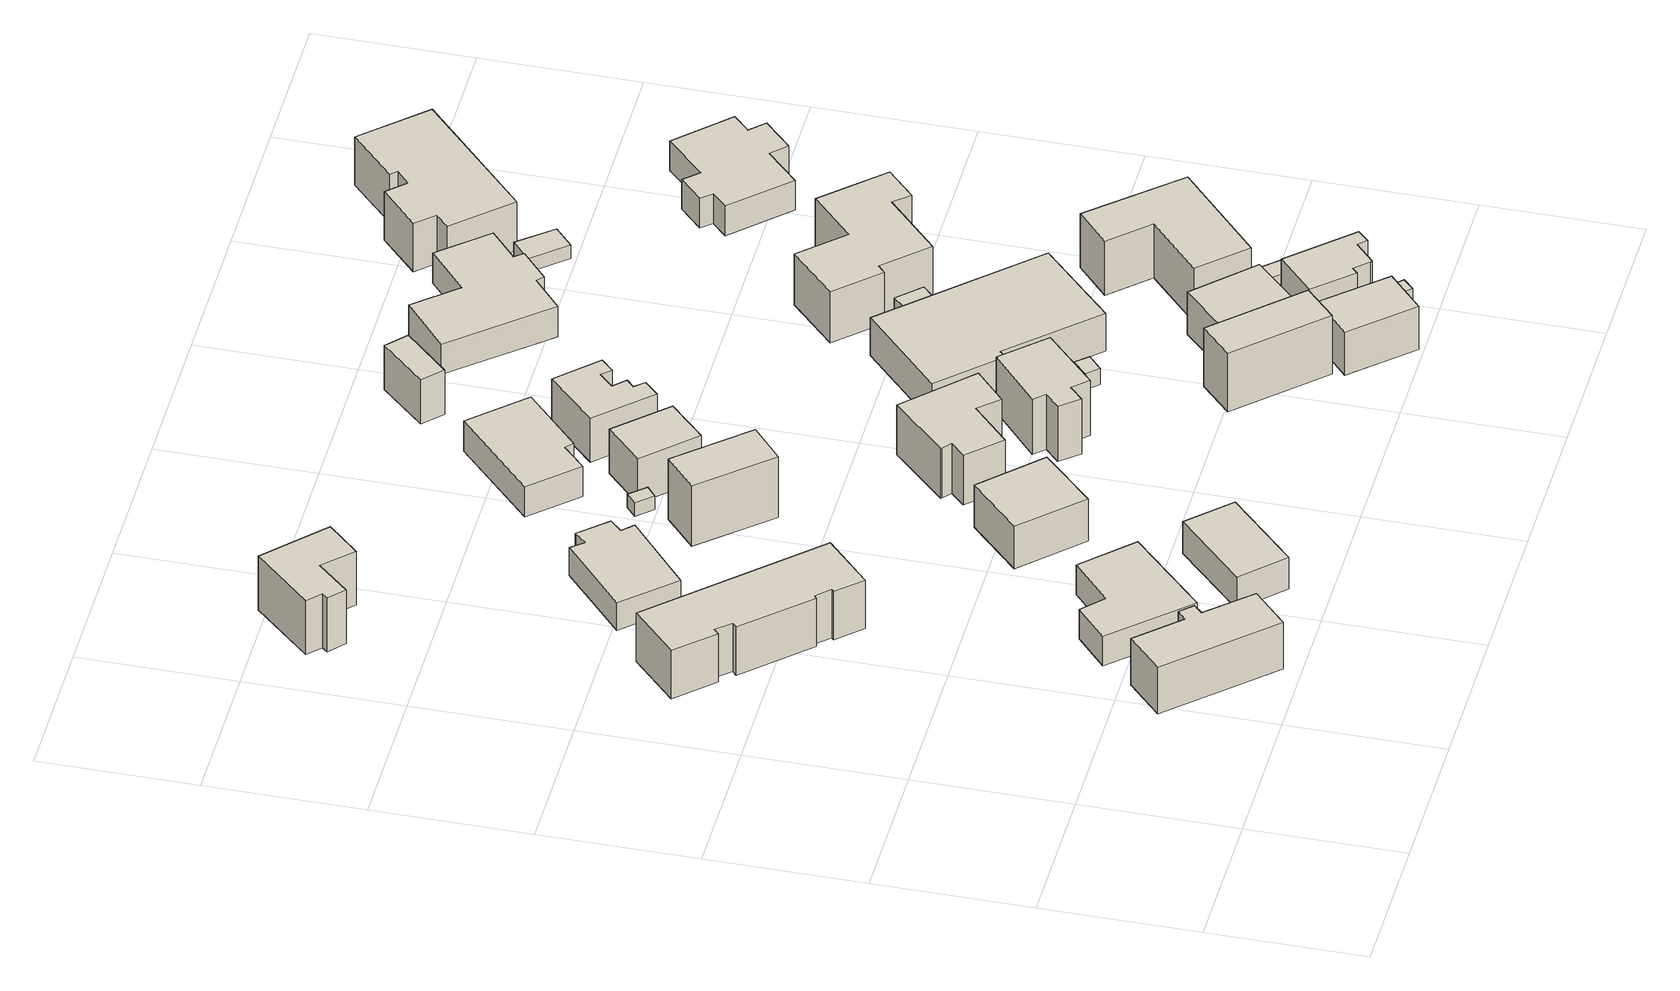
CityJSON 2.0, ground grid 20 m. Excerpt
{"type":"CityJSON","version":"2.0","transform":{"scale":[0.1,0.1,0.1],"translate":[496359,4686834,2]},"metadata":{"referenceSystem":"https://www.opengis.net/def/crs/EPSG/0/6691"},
"CityObjects":{
"building1":{"type":"Building","attributes":{"usage":"412","yearOfConstruction":1932,"measuredHeight":7.5,"storeysAboveGround":1,"storeysBelowGround":9999,"BuildingDetailAttribute.siteArea":-9999,"BuildingDetailAttribute.totalFloorArea":137,"BuildingDetailAttribute.buildingFootprintArea":137,"BuildingDetailAttribute.buildingRoofEdgeArea":153.1,"BuildingDetailAttribute.buildingStructureOrgType":"1","BuildingDetailAttribute.fireproofStructureType":"1003","BuildingDetailAttribute.urbanPlanType":"21","BuildingDetailAttribute.areaClassificationType":"22","BuildingDetailAttribute.districtsAndZonesType":"5","BuildingDetailAttribute.landUseType":"261","BuildingDetailAttribute.buildingCoverageRate":-9999,"BuildingDetailAttribute.floorAreaRate":-9999,"BuildingDetailAttribute.specifiedBuildingCoverageRate":60,"BuildingDetailAttribute.specifiedFloorAreaRate":200,"BuildingDetailAttribute.surveyYear":2018,"TsunamiRiskAttribute.description":"1","TsunamiRiskAttribute.rank":"2","TsunamiRiskAttribute.depth":2.58,"BuildingIDAttribute.prefecture":"01","BuildingIDAttribute.city":"01205"},"geometry":[{"type":"Solid","lod":"1","boundaries":[[[[0,1,2,3,4,5,6,7]],[[6,8,9,7]],[[5,10,8,6]],[[4,11,10,5]],[[3,12,11,4]],[[2,13,12,3]],[[1,14,13,2]],[[0,15,14,1]],[[7,9,15,0]],[[8,10,11,12,13,14,15,9]]]]}]},
"building2":{"type":"Building","attributes":{"usage":"412","yearOfConstruction":2014,"measuredHeight":7.7,"storeysAboveGround":2,"storeysBelowGround":9999,"BuildingDetailAttribute.siteArea":685,"BuildingDetailAttribute.totalFloorArea":432,"BuildingDetailAttribute.buildingFootprintArea":223,"BuildingDetailAttribute.buildingRoofEdgeArea":222.6,"BuildingDetailAttribute.buildingStructureOrgType":"1","BuildingDetailAttribute.fireproofStructureType":"1003","BuildingDetailAttribute.urbanPlanType":"21","BuildingDetailAttribute.areaClassificationType":"22","BuildingDetailAttribute.districtsAndZonesType":"5","BuildingDetailAttribute.landUseType":"261","BuildingDetailAttribute.buildingCoverageRate":33,"BuildingDetailAttribute.floorAreaRate":63,"BuildingDetailAttribute.specifiedBuildingCoverageRate":60,"BuildingDetailAttribute.specifiedFloorAreaRate":200,"BuildingDetailAttribute.surveyYear":2018,"TsunamiRiskAttribute.description":"1","TsunamiRiskAttribute.rank":"2","TsunamiRiskAttribute.depth":2.89,"BuildingIDAttribute.prefecture":"01","BuildingIDAttribute.city":"01205"},"geometry":[{"type":"Solid","lod":"1","boundaries":[[[[16,17,18,19,20,21,22,23,24,25,26,27]],[[26,28,29,27]],[[25,30,28,26]],[[24,31,30,25]],[[23,32,31,24]],[[22,33,32,23]],[[21,34,33,22]],[[20,35,34,21]],[[19,36,35,20]],[[18,37,36,19]],[[17,38,37,18]],[[16,39,38,17]],[[27,29,39,16]],[[28,30,31,32,33,34,35,36,37,38,39,29]]]]}]},
"building3":{"type":"Building","attributes":{"usage":"411","yearOfConstruction":1982,"measuredHeight":5.9,"storeysAboveGround":1,"storeysBelowGround":9999,"BuildingDetailAttribute.siteArea":-9999,"BuildingDetailAttribute.totalFloorArea":82,"BuildingDetailAttribute.buildingFootprintArea":82,"BuildingDetailAttribute.buildingRoofEdgeArea":137.3,"BuildingDetailAttribute.buildingStructureOrgType":"1","BuildingDetailAttribute.fireproofStructureType":"1003","BuildingDetailAttribute.urbanPlanType":"21","BuildingDetailAttribute.areaClassificationType":"22","BuildingDetailAttribute.districtsAndZonesType":"5","BuildingDetailAttribute.landUseType":"261","BuildingDetailAttribute.buildingCoverageRate":-9999,"BuildingDetailAttribute.floorAreaRate":-9999,"BuildingDetailAttribute.specifiedBuildingCoverageRate":60,"BuildingDetailAttribute.specifiedFloorAreaRate":200,"BuildingDetailAttribute.surveyYear":2018,"TsunamiRiskAttribute.description":"1","TsunamiRiskAttribute.rank":"2","TsunamiRiskAttribute.depth":2.38,"BuildingIDAttribute.prefecture":"01","BuildingIDAttribute.city":"01205"},"geometry":[{"type":"Solid","lod":"1","boundaries":[[[[40,41,42,43,44,45]],[[44,46,47,45]],[[43,48,46,44]],[[42,49,48,43]],[[41,50,49,42]],[[40,51,50,41]],[[45,47,51,40]],[[46,48,49,50,51,47]]]]}]},
"building4":{"type":"Building","attributes":{"usage":"412","yearOfConstruction":1980,"measuredHeight":8.7,"storeysAboveGround":2,"storeysBelowGround":9999,"BuildingDetailAttribute.siteArea":-9999,"BuildingDetailAttribute.totalFloorArea":219,"BuildingDetailAttribute.buildingFootprintArea":109,"BuildingDetailAttribute.buildingRoofEdgeArea":85.8,"BuildingDetailAttribute.buildingStructureOrgType":"3","BuildingDetailAttribute.fireproofStructureType":"1001","BuildingDetailAttribute.urbanPlanType":"21","BuildingDetailAttribute.areaClassificationType":"22","BuildingDetailAttribute.districtsAndZonesType":"5","BuildingDetailAttribute.landUseType":"261","BuildingDetailAttribute.buildingCoverageRate":-9999,"BuildingDetailAttribute.floorAreaRate":-9999,"BuildingDetailAttribute.specifiedBuildingCoverageRate":60,"BuildingDetailAttribute.specifiedFloorAreaRate":200,"BuildingDetailAttribute.surveyYear":2018,"BuildingIDAttribute.prefecture":"01","BuildingIDAttribute.city":"01205","RealEstateIDAttribute.realEstateIDOfBuilding":"4302001166433-0000","RealEstateIDAttribute.numberOfRealEstateIDOfLand":1,"RealEstateIDAttribute.realEstateIDOfLand":"4302001165387-0000","RealEstateIDAttribute.matchingScore":91},"geometry":[{"type":"Solid","lod":"1","boundaries":[[[[52,53,54,55,56,57,58,59]],[[58,60,61,59]],[[57,62,60,58]],[[56,63,62,57]],[[55,64,63,56]],[[54,65,64,55]],[[53,66,65,54]],[[52,67,66,53]],[[59,61,67,52]],[[60,62,63,64,65,66,67,61]]]]}]},
"building5":{"type":"Building","attributes":{"usage":"411","yearOfConstruction":1982,"measuredHeight":5.5,"storeysAboveGround":1,"storeysBelowGround":9999,"BuildingDetailAttribute.siteArea":474,"BuildingDetailAttribute.totalFloorArea":82,"BuildingDetailAttribute.buildingFootprintArea":82,"BuildingDetailAttribute.buildingRoofEdgeArea":86.4,"BuildingDetailAttribute.buildingStructureOrgType":"1","BuildingDetailAttribute.fireproofStructureType":"1003","BuildingDetailAttribute.urbanPlanType":"21","BuildingDetailAttribute.areaClassificationType":"22","BuildingDetailAttribute.districtsAndZonesType":"5","BuildingDetailAttribute.landUseType":"261","BuildingDetailAttribute.buildingCoverageRate":17,"BuildingDetailAttribute.floorAreaRate":17,"BuildingDetailAttribute.specifiedBuildingCoverageRate":60,"BuildingDetailAttribute.specifiedFloorAreaRate":200,"BuildingDetailAttribute.surveyYear":2018,"TsunamiRiskAttribute.description":"1","TsunamiRiskAttribute.rank":"2","TsunamiRiskAttribute.depth":2.39,"BuildingIDAttribute.prefecture":"01","BuildingIDAttribute.city":"01205","RealEstateIDAttribute.realEstateIDOfBuilding":"4302000074115-0000","RealEstateIDAttribute.numberOfRealEstateIDOfLand":1,"RealEstateIDAttribute.realEstateIDOfLand":"4302000085548-0000","RealEstateIDAttribute.matchingScore":92},"geometry":[{"type":"Solid","lod":"1","boundaries":[[[[68,69,70,71]],[[70,72,73,71]],[[69,74,72,70]],[[68,75,74,69]],[[71,73,75,68]],[[72,74,75,73]]]]}]},
"building6":{"type":"Building","attributes":{"usage":"461","yearOfConstruction":"0001","measuredHeight":5.6,"storeysAboveGround":9999,"storeysBelowGround":9999,"BuildingDetailAttribute.siteArea":-9999,"BuildingDetailAttribute.totalFloorArea":-9999,"BuildingDetailAttribute.buildingFootprintArea":-9999,"BuildingDetailAttribute.buildingRoofEdgeArea":-9999,"BuildingDetailAttribute.buildingStructureOrgType":"9","BuildingDetailAttribute.fireproofStructureType":"1011","BuildingDetailAttribute.urbanPlanType":"21","BuildingDetailAttribute.areaClassificationType":"22","BuildingDetailAttribute.districtsAndZonesType":"99","BuildingDetailAttribute.landUseType":"231","BuildingDetailAttribute.buildingCoverageRate":-9999,"BuildingDetailAttribute.floorAreaRate":-9999,"BuildingDetailAttribute.specifiedBuildingCoverageRate":-9999,"BuildingDetailAttribute.specifiedFloorAreaRate":-9999,"BuildingDetailAttribute.surveyYear":2018,"TsunamiRiskAttribute.description":"1","TsunamiRiskAttribute.rank":"3","TsunamiRiskAttribute.depth":3.03,"BuildingIDAttribute.prefecture":"01","BuildingIDAttribute.city":"01205","RealEstateIDAttribute.realEstateIDOfBuilding":"4302000074088-0000","RealEstateIDAttribute.numberOfRealEstateIDOfLand":1,"RealEstateIDAttribute.realEstateIDOfLand":"4302000085523-0000","RealEstateIDAttribute.matchingScore":95},"geometry":[{"type":"Solid","lod":"1","boundaries":[[[[76,77,78,79,80,81,82,83]],[[82,84,85,83]],[[81,86,84,82]],[[80,87,86,81]],[[79,88,87,80]],[[78,89,88,79]],[[77,90,89,78]],[[76,91,90,77]],[[83,85,91,76]],[[84,86,87,88,89,90,91,85]]]]}]},
"building7":{"type":"Building","attributes":{"usage":"411","yearOfConstruction":1961,"measuredHeight":7.3,"storeysAboveGround":2,"storeysBelowGround":9999,"BuildingDetailAttribute.siteArea":140,"BuildingDetailAttribute.totalFloorArea":112,"BuildingDetailAttribute.buildingFootprintArea":72,"BuildingDetailAttribute.buildingRoofEdgeArea":90.9,"BuildingDetailAttribute.buildingStructureOrgType":"1","BuildingDetailAttribute.fireproofStructureType":"1003","BuildingDetailAttribute.urbanPlanType":"21","BuildingDetailAttribute.areaClassificationType":"22","BuildingDetailAttribute.districtsAndZonesType":"5","BuildingDetailAttribute.landUseType":"261","BuildingDetailAttribute.buildingCoverageRate":51,"BuildingDetailAttribute.floorAreaRate":80,"BuildingDetailAttribute.specifiedBuildingCoverageRate":60,"BuildingDetailAttribute.specifiedFloorAreaRate":200,"BuildingDetailAttribute.surveyYear":2018,"TsunamiRiskAttribute.description":"1","TsunamiRiskAttribute.rank":"2","TsunamiRiskAttribute.depth":2.98,"BuildingIDAttribute.prefecture":"01","BuildingIDAttribute.city":"01205","RealEstateIDAttribute.realEstateIDOfBuilding":"4302000074055-0000","RealEstateIDAttribute.numberOfRealEstateIDOfLand":1,"RealEstateIDAttribute.realEstateIDOfLand":"4302000085546-0000","RealEstateIDAttribute.matchingScore":95},"geometry":[{"type":"Solid","lod":"1","boundaries":[[[[92,93,94,95]],[[94,96,97,95]],[[93,98,96,94]],[[92,99,98,93]],[[95,97,99,92]],[[96,98,99,97]]]]}]},
"building8":{"type":"Building","attributes":{"usage":"411","yearOfConstruction":1986,"measuredHeight":9.7,"storeysAboveGround":3,"storeysBelowGround":9999,"BuildingDetailAttribute.siteArea":266,"BuildingDetailAttribute.totalFloorArea":180,"BuildingDetailAttribute.buildingFootprintArea":61,"BuildingDetailAttribute.buildingRoofEdgeArea":66.6,"BuildingDetailAttribute.buildingStructureOrgType":"1","BuildingDetailAttribute.fireproofStructureType":"1003","BuildingDetailAttribute.urbanPlanType":"21","BuildingDetailAttribute.areaClassificationType":"22","BuildingDetailAttribute.districtsAndZonesType":"5","BuildingDetailAttribute.landUseType":"261","BuildingDetailAttribute.buildingCoverageRate":23,"BuildingDetailAttribute.floorAreaRate":68,"BuildingDetailAttribute.specifiedBuildingCoverageRate":60,"BuildingDetailAttribute.specifiedFloorAreaRate":200,"BuildingDetailAttribute.surveyYear":2018,"TsunamiRiskAttribute.description":"1","TsunamiRiskAttribute.rank":"3","TsunamiRiskAttribute.depth":3.23,"BuildingIDAttribute.prefecture":"01","BuildingIDAttribute.city":"01205","RealEstateIDAttribute.realEstateIDOfBuilding":"4302000074057-0000","RealEstateIDAttribute.numberOfRealEstateIDOfLand":102,"RealEstateIDAttribute.realEstateIDOfLand":"4302000085498-0000","RealEstateIDAttribute.matchingScore":98},"geometry":[{"type":"Solid","lod":"1","boundaries":[[[[100,101,102,103]],[[102,104,105,103]],[[101,106,104,102]],[[100,107,106,101]],[[103,105,107,100]],[[104,106,107,105]]]]}]},
"building9":{"type":"Building","attributes":{"usage":"461","yearOfConstruction":"0001","measuredHeight":-9999,"storeysAboveGround":9999,"storeysBelowGround":9999,"BuildingDetailAttribute.siteArea":-9999,"BuildingDetailAttribute.totalFloorArea":-9999,"BuildingDetailAttribute.buildingFootprintArea":-9999,"BuildingDetailAttribute.buildingRoofEdgeArea":-9999,"BuildingDetailAttribute.buildingStructureOrgType":"9","BuildingDetailAttribute.fireproofStructureType":"1011","BuildingDetailAttribute.urbanPlanType":"21","BuildingDetailAttribute.areaClassificationType":"22","BuildingDetailAttribute.districtsAndZonesType":"99","BuildingDetailAttribute.landUseType":"231","BuildingDetailAttribute.buildingCoverageRate":-9999,"BuildingDetailAttribute.floorAreaRate":-9999,"BuildingDetailAttribute.specifiedBuildingCoverageRate":-9999,"BuildingDetailAttribute.specifiedFloorAreaRate":-9999,"BuildingDetailAttribute.surveyYear":2018,"TsunamiRiskAttribute.description":"1","TsunamiRiskAttribute.rank":"3","TsunamiRiskAttribute.depth":3.15,"BuildingIDAttribute.prefecture":"01","BuildingIDAttribute.city":"01205"},"geometry":[{"type":"Solid","lod":"1","boundaries":[[[[108,109,110,111]],[[110,112,113,111]],[[109,114,112,110]],[[108,115,114,109]],[[111,113,115,108]],[[112,114,115,113]]]]}]},
"building10":{"type":"Building","attributes":{"usage":"411","yearOfConstruction":2008,"measuredHeight":7,"storeysAboveGround":2,"storeysBelowGround":9999,"BuildingDetailAttribute.siteArea":232,"BuildingDetailAttribute.totalFloorArea":108,"BuildingDetailAttribute.buildingFootprintArea":61,"BuildingDetailAttribute.buildingRoofEdgeArea":55.4,"BuildingDetailAttribute.buildingStructureOrgType":"1","BuildingDetailAttribute.fireproofStructureType":"1003","BuildingDetailAttribute.urbanPlanType":"21","BuildingDetailAttribute.areaClassificationType":"22","BuildingDetailAttribute.districtsAndZonesType":"5","BuildingDetailAttribute.landUseType":"261","BuildingDetailAttribute.buildingCoverageRate":26,"BuildingDetailAttribute.floorAreaRate":47,"BuildingDetailAttribute.specifiedBuildingCoverageRate":60,"BuildingDetailAttribute.specifiedFloorAreaRate":200,"BuildingDetailAttribute.surveyYear":2018,"TsunamiRiskAttribute.description":"1","TsunamiRiskAttribute.rank":"3","TsunamiRiskAttribute.depth":3.12,"BuildingIDAttribute.prefecture":"01","BuildingIDAttribute.city":"01205"},"geometry":[{"type":"Solid","lod":"1","boundaries":[[[[116,117,118,119]],[[118,120,121,119]],[[117,122,120,118]],[[116,123,122,117]],[[119,121,123,116]],[[120,122,123,121]]]]}]},
"building11":{"type":"Building","attributes":{"usage":"413","yearOfConstruction":1966,"measuredHeight":8.5,"storeysAboveGround":2,"storeysBelowGround":9999,"BuildingDetailAttribute.siteArea":196,"BuildingDetailAttribute.totalFloorArea":162,"BuildingDetailAttribute.buildingFootprintArea":82,"BuildingDetailAttribute.buildingRoofEdgeArea":106.3,"BuildingDetailAttribute.buildingStructureOrgType":"1","BuildingDetailAttribute.fireproofStructureType":"1003","BuildingDetailAttribute.urbanPlanType":"21","BuildingDetailAttribute.areaClassificationType":"22","BuildingDetailAttribute.districtsAndZonesType":"5","BuildingDetailAttribute.landUseType":"261","BuildingDetailAttribute.buildingCoverageRate":42,"BuildingDetailAttribute.floorAreaRate":83,"BuildingDetailAttribute.specifiedBuildingCoverageRate":60,"BuildingDetailAttribute.specifiedFloorAreaRate":200,"BuildingDetailAttribute.surveyYear":2018,"TsunamiRiskAttribute.description":"1","TsunamiRiskAttribute.rank":"3","TsunamiRiskAttribute.depth":3.21,"BuildingIDAttribute.prefecture":"01","BuildingIDAttribute.city":"01205","RealEstateIDAttribute.realEstateIDOfBuilding":"4302000085527-000B","RealEstateIDAttribute.numberOfBuildingUnitOwnership":1,"RealEstateIDAttribute.realEstateIDOfBuildingUnitOwnership":"4302000074093-0000","RealEstateIDAttribute.numberOfRealEstateIDOfLand":1,"RealEstateIDAttribute.realEstateIDOfLand":"4302000085527-0000","RealEstateIDAttribute.matchingScore":88},"geometry":[{"type":"Solid","lod":"1","boundaries":[[[[124,125,126,127,128,129,130,131,132,133]],[[132,134,135,133]],[[131,136,134,132]],[[130,137,136,131]],[[129,138,137,130]],[[128,139,138,129]],[[127,140,139,128]],[[126,141,140,127]],[[125,142,141,126]],[[124,143,142,125]],[[133,135,143,124]],[[134,136,137,138,139,140,141,142,143,135]]]]}]},
"building12":{"type":"Building","attributes":{"usage":"411","yearOfConstruction":2003,"measuredHeight":5.9,"storeysAboveGround":1,"storeysBelowGround":9999,"BuildingDetailAttribute.siteArea":306,"BuildingDetailAttribute.totalFloorArea":85,"BuildingDetailAttribute.buildingFootprintArea":92,"BuildingDetailAttribute.buildingRoofEdgeArea":123.9,"BuildingDetailAttribute.buildingStructureOrgType":"1","BuildingDetailAttribute.fireproofStructureType":"1003","BuildingDetailAttribute.urbanPlanType":"21","BuildingDetailAttribute.areaClassificationType":"22","BuildingDetailAttribute.districtsAndZonesType":"5","BuildingDetailAttribute.landUseType":"261","BuildingDetailAttribute.buildingCoverageRate":30,"BuildingDetailAttribute.floorAreaRate":28,"BuildingDetailAttribute.specifiedBuildingCoverageRate":60,"BuildingDetailAttribute.specifiedFloorAreaRate":200,"BuildingDetailAttribute.surveyYear":2018,"TsunamiRiskAttribute.description":"1","TsunamiRiskAttribute.rank":"2","TsunamiRiskAttribute.depth":2.96,"BuildingIDAttribute.prefecture":"01","BuildingIDAttribute.city":"01205","RealEstateIDAttribute.realEstateIDOfBuilding":"4302001156199-0000","RealEstateIDAttribute.numberOfRealEstateIDOfLand":2,"RealEstateIDAttribute.realEstateIDOfLand":"4302000085552-0000","RealEstateIDAttribute.matchingScore":93},"geometry":[{"type":"Solid","lod":"1","boundaries":[[[[144,145,146,147,148,149]],[[148,150,151,149]],[[147,152,150,148]],[[146,153,152,147]],[[145,154,153,146]],[[144,155,154,145]],[[149,151,155,144]],[[150,152,153,154,155,151]]]]}]},
"building13":{"type":"Building","attributes":{"usage":"411","yearOfConstruction":1991,"measuredHeight":11,"storeysAboveGround":2,"storeysBelowGround":9999,"BuildingDetailAttribute.siteArea":200,"BuildingDetailAttribute.totalFloorArea":149,"BuildingDetailAttribute.buildingFootprintArea":92,"BuildingDetailAttribute.buildingRoofEdgeArea":76.8,"BuildingDetailAttribute.buildingStructureOrgType":"1","BuildingDetailAttribute.fireproofStructureType":"1003","BuildingDetailAttribute.urbanPlanType":"21","BuildingDetailAttribute.areaClassificationType":"22","BuildingDetailAttribute.districtsAndZonesType":"5","BuildingDetailAttribute.landUseType":"261","BuildingDetailAttribute.buildingCoverageRate":46,"BuildingDetailAttribute.floorAreaRate":75,"BuildingDetailAttribute.specifiedBuildingCoverageRate":60,"BuildingDetailAttribute.specifiedFloorAreaRate":200,"BuildingDetailAttribute.surveyYear":2018,"TsunamiRiskAttribute.description":"1","TsunamiRiskAttribute.rank":"3","TsunamiRiskAttribute.depth":3.06,"BuildingIDAttribute.prefecture":"01","BuildingIDAttribute.city":"01205"},"geometry":[{"type":"Solid","lod":"1","boundaries":[[[[156,157,158,159,160,161,162,163]],[[162,164,165,163]],[[161,166,164,162]],[[160,167,166,161]],[[159,168,167,160]],[[158,169,168,159]],[[157,170,169,158]],[[156,171,170,157]],[[163,165,171,156]],[[164,166,167,168,169,170,171,165]]]]}]},
"building14":{"type":"Building","attributes":{"usage":"411","yearOfConstruction":2009,"measuredHeight":10,"storeysAboveGround":2,"storeysBelowGround":9999,"BuildingDetailAttribute.siteArea":232,"BuildingDetailAttribute.totalFloorArea":119,"BuildingDetailAttribute.buildingFootprintArea":72,"BuildingDetailAttribute.buildingRoofEdgeArea":68.7,"BuildingDetailAttribute.buildingStructureOrgType":"1","BuildingDetailAttribute.fireproofStructureType":"1003","BuildingDetailAttribute.urbanPlanType":"21","BuildingDetailAttribute.areaClassificationType":"22","BuildingDetailAttribute.districtsAndZonesType":"5","BuildingDetailAttribute.landUseType":"261","BuildingDetailAttribute.buildingCoverageRate":31,"BuildingDetailAttribute.floorAreaRate":51,"BuildingDetailAttribute.specifiedBuildingCoverageRate":60,"BuildingDetailAttribute.specifiedFloorAreaRate":200,"BuildingDetailAttribute.surveyYear":2018,"TsunamiRiskAttribute.description":"1","TsunamiRiskAttribute.rank":"3","TsunamiRiskAttribute.depth":3.18,"BuildingIDAttribute.prefecture":"01","BuildingIDAttribute.city":"01205"},"geometry":[{"type":"Solid","lod":"1","boundaries":[[[[172,173,174,175,176,177,178,179,180,181]],[[180,182,183,181]],[[179,184,182,180]],[[178,185,184,179]],[[177,186,185,178]],[[176,187,186,177]],[[175,188,187,176]],[[174,189,188,175]],[[173,190,189,174]],[[172,191,190,173]],[[181,183,191,172]],[[182,184,185,186,187,188,189,190,191,183]]]]}]},
"building15":{"type":"Building","attributes":{"usage":"411","yearOfConstruction":1972,"measuredHeight":9.9,"storeysAboveGround":1,"storeysBelowGround":9999,"BuildingDetailAttribute.siteArea":132,"BuildingDetailAttribute.totalFloorArea":60,"BuildingDetailAttribute.buildingFootprintArea":60,"BuildingDetailAttribute.buildingRoofEdgeArea":77.3,"BuildingDetailAttribute.buildingStructureOrgType":"2","BuildingDetailAttribute.fireproofStructureType":"1002","BuildingDetailAttribute.urbanPlanType":"21","BuildingDetailAttribute.areaClassificationType":"22","BuildingDetailAttribute.districtsAndZonesType":"5","BuildingDetailAttribute.landUseType":"261","BuildingDetailAttribute.buildingCoverageRate":45,"BuildingDetailAttribute.floorAreaRate":45,"BuildingDetailAttribute.specifiedBuildingCoverageRate":60,"BuildingDetailAttribute.specifiedFloorAreaRate":200,"BuildingDetailAttribute.surveyYear":2018,"TsunamiRiskAttribute.description":"1","TsunamiRiskAttribute.rank":"2","TsunamiRiskAttribute.depth":2.44,"BuildingIDAttribute.prefecture":"01","BuildingIDAttribute.city":"01205","RealEstateIDAttribute.realEstateIDOfBuilding":"4302001107538-0000","RealEstateIDAttribute.numberOfRealEstateIDOfLand":1,"RealEstateIDAttribute.realEstateIDOfLand":"4302000085621-0000","RealEstateIDAttribute.matchingScore":94},"geometry":[{"type":"Solid","lod":"1","boundaries":[[[[192,193,194,195]],[[194,196,197,195]],[[193,198,196,194]],[[192,199,198,193]],[[195,197,199,192]],[[196,198,199,197]]]]}]},
"building16":{"type":"Building","attributes":{"usage":"461","yearOfConstruction":"0001","measuredHeight":2.9,"storeysAboveGround":9999,"storeysBelowGround":9999,"BuildingDetailAttribute.siteArea":-9999,"BuildingDetailAttribute.totalFloorArea":-9999,"BuildingDetailAttribute.buildingFootprintArea":-9999,"BuildingDetailAttribute.buildingRoofEdgeArea":-9999,"BuildingDetailAttribute.buildingStructureOrgType":"9","BuildingDetailAttribute.fireproofStructureType":"1011","BuildingDetailAttribute.urbanPlanType":"21","BuildingDetailAttribute.areaClassificationType":"22","BuildingDetailAttribute.districtsAndZonesType":"99","BuildingDetailAttribute.landUseType":"231","BuildingDetailAttribute.buildingCoverageRate":-9999,"BuildingDetailAttribute.floorAreaRate":-9999,"BuildingDetailAttribute.specifiedBuildingCoverageRate":-9999,"BuildingDetailAttribute.specifiedFloorAreaRate":-9999,"BuildingDetailAttribute.surveyYear":2018,"TsunamiRiskAttribute.description":"1","TsunamiRiskAttribute.rank":"3","TsunamiRiskAttribute.depth":3.08,"BuildingIDAttribute.prefecture":"01","BuildingIDAttribute.city":"01205"},"geometry":[{"type":"Solid","lod":"1","boundaries":[[[[200,201,202,203]],[[202,204,205,203]],[[201,206,204,202]],[[200,207,206,201]],[[203,205,207,200]],[[204,206,207,205]]]]}]},
"building17":{"type":"Building","attributes":{"usage":"461","yearOfConstruction":"0001","measuredHeight":12,"storeysAboveGround":9999,"storeysBelowGround":9999,"BuildingDetailAttribute.siteArea":-9999,"BuildingDetailAttribute.totalFloorArea":-9999,"BuildingDetailAttribute.buildingFootprintArea":-9999,"BuildingDetailAttribute.buildingRoofEdgeArea":-9999,"BuildingDetailAttribute.buildingStructureOrgType":"9","BuildingDetailAttribute.fireproofStructureType":"1011","BuildingDetailAttribute.urbanPlanType":"21","BuildingDetailAttribute.areaClassificationType":"22","BuildingDetailAttribute.districtsAndZonesType":"99","BuildingDetailAttribute.landUseType":"231","BuildingDetailAttribute.buildingCoverageRate":-9999,"BuildingDetailAttribute.floorAreaRate":-9999,"BuildingDetailAttribute.specifiedBuildingCoverageRate":-9999,"BuildingDetailAttribute.specifiedFloorAreaRate":-9999,"BuildingDetailAttribute.surveyYear":2018,"TsunamiRiskAttribute.description":"1","TsunamiRiskAttribute.rank":"3","TsunamiRiskAttribute.depth":3.57,"BuildingIDAttribute.prefecture":"01","BuildingIDAttribute.city":"01205"},"geometry":[{"type":"Solid","lod":"1","boundaries":[[[[208,209,210,211]],[[210,212,213,211]],[[209,214,212,210]],[[208,215,214,209]],[[211,213,215,208]],[[212,214,215,213]]]]}]},
"building18":{"type":"Building","attributes":{"usage":"411","yearOfConstruction":2003,"measuredHeight":8.8,"storeysAboveGround":2,"storeysBelowGround":9999,"BuildingDetailAttribute.siteArea":128,"BuildingDetailAttribute.totalFloorArea":97,"BuildingDetailAttribute.buildingFootprintArea":55,"BuildingDetailAttribute.buildingRoofEdgeArea":65.1,"BuildingDetailAttribute.buildingStructureOrgType":"1","BuildingDetailAttribute.fireproofStructureType":"1003","BuildingDetailAttribute.urbanPlanType":"21","BuildingDetailAttribute.areaClassificationType":"22","BuildingDetailAttribute.districtsAndZonesType":"5","BuildingDetailAttribute.landUseType":"261","BuildingDetailAttribute.buildingCoverageRate":43,"BuildingDetailAttribute.floorAreaRate":76,"BuildingDetailAttribute.specifiedBuildingCoverageRate":60,"BuildingDetailAttribute.specifiedFloorAreaRate":200,"BuildingDetailAttribute.surveyYear":2018,"TsunamiRiskAttribute.description":"1","TsunamiRiskAttribute.rank":"2","TsunamiRiskAttribute.depth":1.88,"BuildingIDAttribute.prefecture":"01","BuildingIDAttribute.city":"01205","RealEstateIDAttribute.realEstateIDOfBuilding":"4302001131183-0000","RealEstateIDAttribute.numberOfRealEstateIDOfLand":2,"RealEstateIDAttribute.realEstateIDOfLand":"4302001130497-0000","RealEstateIDAttribute.matchingScore":97},"geometry":[{"type":"Solid","lod":"1","boundaries":[[[[216,217,218,219]],[[218,220,221,219]],[[217,222,220,218]],[[216,223,222,217]],[[219,221,223,216]],[[220,222,223,221]]]]}]},
"building19":{"type":"Building","attributes":{"usage":"411","yearOfConstruction":2011,"measuredHeight":6.5,"storeysAboveGround":2,"storeysBelowGround":9999,"BuildingDetailAttribute.siteArea":576,"BuildingDetailAttribute.totalFloorArea":320,"BuildingDetailAttribute.buildingFootprintArea":277,"BuildingDetailAttribute.buildingRoofEdgeArea":273.7,"BuildingDetailAttribute.buildingStructureOrgType":"1","BuildingDetailAttribute.fireproofStructureType":"1003","BuildingDetailAttribute.urbanPlanType":"21","BuildingDetailAttribute.areaClassificationType":"22","BuildingDetailAttribute.districtsAndZonesType":"5","BuildingDetailAttribute.landUseType":"261","BuildingDetailAttribute.buildingCoverageRate":48,"BuildingDetailAttribute.floorAreaRate":56,"BuildingDetailAttribute.specifiedBuildingCoverageRate":60,"BuildingDetailAttribute.specifiedFloorAreaRate":200,"BuildingDetailAttribute.surveyYear":2018,"TsunamiRiskAttribute.description":"1","TsunamiRiskAttribute.rank":"3","TsunamiRiskAttribute.depth":3.23,"BuildingIDAttribute.prefecture":"01","BuildingIDAttribute.city":"01205","RealEstateIDAttribute.realEstateIDOfBuilding":"4302001152496-0000","RealEstateIDAttribute.numberOfRealEstateIDOfLand":2,"RealEstateIDAttribute.realEstateIDOfLand":"4302000085502-0000","RealEstateIDAttribute.matchingScore":94},"geometry":[{"type":"Solid","lod":"1","boundaries":[[[[224,225,226,227,228,229]],[[228,230,231,229]],[[227,232,230,228]],[[226,233,232,227]],[[225,234,233,226]],[[224,235,234,225]],[[229,231,235,224]],[[230,232,233,234,235,231]]]]}]},
"building20":{"type":"Building","attributes":{"usage":"411","yearOfConstruction":1991,"measuredHeight":7.7,"storeysAboveGround":2,"storeysBelowGround":9999,"BuildingDetailAttribute.siteArea":143,"BuildingDetailAttribute.totalFloorArea":93,"BuildingDetailAttribute.buildingFootprintArea":66,"BuildingDetailAttribute.buildingRoofEdgeArea":76.4,"BuildingDetailAttribute.buildingStructureOrgType":"1","BuildingDetailAttribute.fireproofStructureType":"1003","BuildingDetailAttribute.urbanPlanType":"21","BuildingDetailAttribute.areaClassificationType":"22","BuildingDetailAttribute.districtsAndZonesType":"5","BuildingDetailAttribute.landUseType":"261","BuildingDetailAttribute.buildingCoverageRate":46,"BuildingDetailAttribute.floorAreaRate":65,"BuildingDetailAttribute.specifiedBuildingCoverageRate":60,"BuildingDetailAttribute.specifiedFloorAreaRate":200,"BuildingDetailAttribute.surveyYear":2018,"TsunamiRiskAttribute.description":"1","TsunamiRiskAttribute.rank":"2","TsunamiRiskAttribute.depth":2.27,"BuildingIDAttribute.prefecture":"01","BuildingIDAttribute.city":"01205","RealEstateIDAttribute.realEstateIDOfBuilding":"4302000074161-0000","RealEstateIDAttribute.numberOfRealEstateIDOfLand":1,"RealEstateIDAttribute.realEstateIDOfLand":"4302000085613-0000","RealEstateIDAttribute.matchingScore":97},"geometry":[{"type":"Solid","lod":"1","boundaries":[[[[236,237,238,239]],[[238,240,241,239]],[[237,242,240,238]],[[236,243,242,237]],[[239,241,243,236]],[[240,242,243,241]]]]}]},
"building21":{"type":"Building","attributes":{"usage":"461","yearOfConstruction":"0001","measuredHeight":2.6,"storeysAboveGround":9999,"storeysBelowGround":9999,"BuildingDetailAttribute.siteArea":-9999,"BuildingDetailAttribute.totalFloorArea":-9999,"BuildingDetailAttribute.buildingFootprintArea":-9999,"BuildingDetailAttribute.buildingRoofEdgeArea":-9999,"BuildingDetailAttribute.buildingStructureOrgType":"9","BuildingDetailAttribute.fireproofStructureType":"1011","BuildingDetailAttribute.urbanPlanType":"21","BuildingDetailAttribute.areaClassificationType":"22","BuildingDetailAttribute.districtsAndZonesType":"99","BuildingDetailAttribute.landUseType":"231","BuildingDetailAttribute.buildingCoverageRate":-9999,"BuildingDetailAttribute.floorAreaRate":-9999,"BuildingDetailAttribute.specifiedBuildingCoverageRate":-9999,"BuildingDetailAttribute.specifiedFloorAreaRate":-9999,"BuildingDetailAttribute.surveyYear":2018,"TsunamiRiskAttribute.description":"1","TsunamiRiskAttribute.rank":"2","TsunamiRiskAttribute.depth":1.76,"BuildingIDAttribute.prefecture":"01","BuildingIDAttribute.city":"01205"},"geometry":[{"type":"Solid","lod":"1","boundaries":[[[[244,245,246,247]],[[246,248,249,247]],[[245,250,248,246]],[[244,251,250,245]],[[247,249,251,244]],[[248,250,251,249]]]]}]},
"building22":{"type":"Building","attributes":{"usage":"411","yearOfConstruction":2005,"measuredHeight":7,"storeysAboveGround":2,"storeysBelowGround":9999,"BuildingDetailAttribute.siteArea":128,"BuildingDetailAttribute.totalFloorArea":89,"BuildingDetailAttribute.buildingFootprintArea":59,"BuildingDetailAttribute.buildingRoofEdgeArea":59.8,"BuildingDetailAttribute.buildingStructureOrgType":"1","BuildingDetailAttribute.fireproofStructureType":"1003","BuildingDetailAttribute.urbanPlanType":"21","BuildingDetailAttribute.areaClassificationType":"22","BuildingDetailAttribute.districtsAndZonesType":"5","BuildingDetailAttribute.landUseType":"261","BuildingDetailAttribute.buildingCoverageRate":46,"BuildingDetailAttribute.floorAreaRate":70,"BuildingDetailAttribute.specifiedBuildingCoverageRate":60,"BuildingDetailAttribute.specifiedFloorAreaRate":200,"BuildingDetailAttribute.surveyYear":2018,"TsunamiRiskAttribute.description":"1","TsunamiRiskAttribute.rank":"2","TsunamiRiskAttribute.depth":1.75,"LandSlideRiskAttribute.description":"1","LandSlideRiskAttribute.areaType":"1","BuildingIDAttribute.prefecture":"01","BuildingIDAttribute.city":"01205","RealEstateIDAttribute.realEstateIDOfBuilding":"4302001133861-0000","RealEstateIDAttribute.numberOfRealEstateIDOfLand":1,"RealEstateIDAttribute.realEstateIDOfLand":"4302000085615-0000","RealEstateIDAttribute.matchingScore":95},"geometry":[{"type":"Solid","lod":"1","boundaries":[[[[252,253,254,255,256,257,258,259,260]],[[259,261,262,260]],[[258,263,261,259]],[[257,264,263,258]],[[256,265,264,257]],[[255,266,265,256]],[[254,267,266,255]],[[253,268,267,254]],[[252,269,268,253]],[[260,262,269,252]],[[261,263,264,265,266,267,268,269,262]]]]}]},
"building23":{"type":"Building","attributes":{"usage":"461","yearOfConstruction":"0001","measuredHeight":3.4,"storeysAboveGround":9999,"storeysBelowGround":9999,"BuildingDetailAttribute.siteArea":-9999,"BuildingDetailAttribute.totalFloorArea":-9999,"BuildingDetailAttribute.buildingFootprintArea":-9999,"BuildingDetailAttribute.buildingRoofEdgeArea":-9999,"BuildingDetailAttribute.buildingStructureOrgType":"9","BuildingDetailAttribute.fireproofStructureType":"1011","BuildingDetailAttribute.urbanPlanType":"21","BuildingDetailAttribute.areaClassificationType":"22","BuildingDetailAttribute.districtsAndZonesType":"99","BuildingDetailAttribute.landUseType":"231","BuildingDetailAttribute.buildingCoverageRate":-9999,"BuildingDetailAttribute.floorAreaRate":-9999,"BuildingDetailAttribute.specifiedBuildingCoverageRate":-9999,"BuildingDetailAttribute.specifiedFloorAreaRate":-9999,"BuildingDetailAttribute.surveyYear":2018,"TsunamiRiskAttribute.description":"1","TsunamiRiskAttribute.rank":"3","TsunamiRiskAttribute.depth":3.17,"BuildingIDAttribute.prefecture":"01","BuildingIDAttribute.city":"01205"},"geometry":[{"type":"Solid","lod":"1","boundaries":[[[[270,271,272,273]],[[272,274,275,273]],[[271,276,274,272]],[[270,277,276,271]],[[273,275,277,270]],[[274,276,277,275]]]]}]},
"building24":{"type":"Building","attributes":{"usage":"461","yearOfConstruction":"0001","measuredHeight":2.8,"storeysAboveGround":9999,"storeysBelowGround":9999,"BuildingDetailAttribute.siteArea":-9999,"BuildingDetailAttribute.totalFloorArea":-9999,"BuildingDetailAttribute.buildingFootprintArea":-9999,"BuildingDetailAttribute.buildingRoofEdgeArea":-9999,"BuildingDetailAttribute.buildingStructureOrgType":"9","BuildingDetailAttribute.fireproofStructureType":"1011","BuildingDetailAttribute.urbanPlanType":"21","BuildingDetailAttribute.areaClassificationType":"22","BuildingDetailAttribute.districtsAndZonesType":"99","BuildingDetailAttribute.landUseType":"231","BuildingDetailAttribute.buildingCoverageRate":-9999,"BuildingDetailAttribute.floorAreaRate":-9999,"BuildingDetailAttribute.specifiedBuildingCoverageRate":-9999,"BuildingDetailAttribute.specifiedFloorAreaRate":-9999,"BuildingDetailAttribute.surveyYear":2018,"TsunamiRiskAttribute.description":"1","TsunamiRiskAttribute.rank":"2","TsunamiRiskAttribute.depth":1.9,"BuildingIDAttribute.prefecture":"01","BuildingIDAttribute.city":"01205"},"geometry":[{"type":"Solid","lod":"1","boundaries":[[[[278,279,280,281]],[[280,282,283,281]],[[279,284,282,280]],[[278,285,284,279]],[[281,283,285,278]],[[282,284,285,283]]]]}]},
"building25":{"type":"Building","attributes":{"usage":"411","yearOfConstruction":1933,"measuredHeight":8.2,"storeysAboveGround":1,"storeysBelowGround":9999,"BuildingDetailAttribute.siteArea":709,"BuildingDetailAttribute.totalFloorArea":72,"BuildingDetailAttribute.buildingFootprintArea":72,"BuildingDetailAttribute.buildingRoofEdgeArea":192.3,"BuildingDetailAttribute.buildingStructureOrgType":"1","BuildingDetailAttribute.fireproofStructureType":"1003","BuildingDetailAttribute.urbanPlanType":"21","BuildingDetailAttribute.areaClassificationType":"22","BuildingDetailAttribute.districtsAndZonesType":"5","BuildingDetailAttribute.landUseType":"261","BuildingDetailAttribute.buildingCoverageRate":10,"BuildingDetailAttribute.floorAreaRate":10,"BuildingDetailAttribute.specifiedBuildingCoverageRate":60,"BuildingDetailAttribute.specifiedFloorAreaRate":200,"BuildingDetailAttribute.surveyYear":2018,"TsunamiRiskAttribute.description":"1","TsunamiRiskAttribute.rank":"3","TsunamiRiskAttribute.depth":3.71,"BuildingIDAttribute.prefecture":"01","BuildingIDAttribute.city":"01205"},"geometry":[{"type":"Solid","lod":"1","boundaries":[[[[286,287,288,289,290,291,292,293,294,295]],[[294,296,297,295]],[[293,298,296,294]],[[292,299,298,293]],[[291,300,299,292]],[[290,301,300,291]],[[289,302,301,290]],[[288,303,302,289]],[[287,304,303,288]],[[286,305,304,287]],[[295,297,305,286]],[[296,298,299,300,301,302,303,304,305,297]]]]}]},
"building26":{"type":"Building","attributes":{"usage":"412","yearOfConstruction":2003,"measuredHeight":9.3,"storeysAboveGround":2,"storeysBelowGround":9999,"BuildingDetailAttribute.siteArea":316,"BuildingDetailAttribute.totalFloorArea":281,"BuildingDetailAttribute.buildingFootprintArea":148,"BuildingDetailAttribute.buildingRoofEdgeArea":156.1,"BuildingDetailAttribute.buildingStructureOrgType":"1","BuildingDetailAttribute.fireproofStructureType":"1003","BuildingDetailAttribute.urbanPlanType":"21","BuildingDetailAttribute.areaClassificationType":"22","BuildingDetailAttribute.districtsAndZonesType":"5","BuildingDetailAttribute.landUseType":"261","BuildingDetailAttribute.buildingCoverageRate":47,"BuildingDetailAttribute.floorAreaRate":89,"BuildingDetailAttribute.specifiedBuildingCoverageRate":60,"BuildingDetailAttribute.specifiedFloorAreaRate":200,"BuildingDetailAttribute.surveyYear":2018,"TsunamiRiskAttribute.description":"1","TsunamiRiskAttribute.rank":"2","TsunamiRiskAttribute.depth":2.08,"BuildingIDAttribute.prefecture":"01","BuildingIDAttribute.city":"01205","RealEstateIDAttribute.realEstateIDOfBuilding":"4302001130511-0000","RealEstateIDAttribute.numberOfRealEstateIDOfLand":2,"RealEstateIDAttribute.realEstateIDOfLand":"4302000085612-0000","RealEstateIDAttribute.matchingScore":94},"geometry":[{"type":"Solid","lod":"1","boundaries":[[[[306,307,308,309,310,311]],[[310,312,313,311]],[[309,314,312,310]],[[308,315,314,309]],[[307,316,315,308]],[[306,317,316,307]],[[311,313,317,306]],[[312,314,315,316,317,313]]]]}]},
"building27":{"type":"Building","attributes":{"usage":"461","yearOfConstruction":"0001","measuredHeight":10.4,"storeysAboveGround":9999,"storeysBelowGround":9999,"BuildingDetailAttribute.siteArea":-9999,"BuildingDetailAttribute.totalFloorArea":-9999,"BuildingDetailAttribute.buildingFootprintArea":-9999,"BuildingDetailAttribute.buildingRoofEdgeArea":-9999,"BuildingDetailAttribute.buildingStructureOrgType":"9","BuildingDetailAttribute.fireproofStructureType":"1011","BuildingDetailAttribute.urbanPlanType":"21","BuildingDetailAttribute.areaClassificationType":"22","BuildingDetailAttribute.districtsAndZonesType":"99","BuildingDetailAttribute.landUseType":"231","BuildingDetailAttribute.buildingCoverageRate":-9999,"BuildingDetailAttribute.floorAreaRate":-9999,"BuildingDetailAttribute.specifiedBuildingCoverageRate":-9999,"BuildingDetailAttribute.specifiedFloorAreaRate":-9999,"BuildingDetailAttribute.surveyYear":2018,"TsunamiRiskAttribute.description":"1","TsunamiRiskAttribute.rank":"3","TsunamiRiskAttribute.depth":3.46,"BuildingIDAttribute.prefecture":"01","BuildingIDAttribute.city":"01205","RealEstateIDAttribute.realEstateIDOfBuilding":"4302000074058-0000","RealEstateIDAttribute.numberOfRealEstateIDOfLand":102,"RealEstateIDAttribute.realEstateIDOfLand":"4302000085498-0000","RealEstateIDAttribute.matchingScore":98},"geometry":[{"type":"Solid","lod":"1","boundaries":[[[[318,319,320,321,322,323,324,325,326,327]],[[326,328,329,327]],[[325,330,328,326]],[[324,331,330,325]],[[323,332,331,324]],[[322,333,332,323]],[[321,334,333,322]],[[320,335,334,321]],[[319,336,335,320]],[[318,337,336,319]],[[327,329,337,318]],[[328,330,331,332,333,334,335,336,337,329]]]]}]},
"building28":{"type":"Building","attributes":{"usage":"461","yearOfConstruction":"0001","measuredHeight":-9999,"storeysAboveGround":9999,"storeysBelowGround":9999,"BuildingDetailAttribute.siteArea":-9999,"BuildingDetailAttribute.totalFloorArea":-9999,"BuildingDetailAttribute.buildingFootprintArea":-9999,"BuildingDetailAttribute.buildingRoofEdgeArea":-9999,"BuildingDetailAttribute.buildingStructureOrgType":"9","BuildingDetailAttribute.fireproofStructureType":"1011","BuildingDetailAttribute.urbanPlanType":"21","BuildingDetailAttribute.areaClassificationType":"22","BuildingDetailAttribute.districtsAndZonesType":"99","BuildingDetailAttribute.landUseType":"231","BuildingDetailAttribute.buildingCoverageRate":-9999,"BuildingDetailAttribute.floorAreaRate":-9999,"BuildingDetailAttribute.specifiedBuildingCoverageRate":-9999,"BuildingDetailAttribute.specifiedFloorAreaRate":-9999,"BuildingDetailAttribute.surveyYear":2018,"TsunamiRiskAttribute.description":"1","TsunamiRiskAttribute.rank":"3","TsunamiRiskAttribute.depth":3.73,"BuildingIDAttribute.prefecture":"01","BuildingIDAttribute.city":"01205"},"geometry":[{"type":"Solid","lod":"1","boundaries":[[[[338,339,340,341]],[[340,342,343,341]],[[339,344,342,340]],[[338,345,344,339]],[[341,343,345,338]],[[342,344,345,343]]]]}]},
"building29":{"type":"Building","attributes":{"usage":"412","yearOfConstruction":2009,"measuredHeight":7.5,"storeysAboveGround":2,"storeysBelowGround":9999,"BuildingDetailAttribute.siteArea":452,"BuildingDetailAttribute.totalFloorArea":429,"BuildingDetailAttribute.buildingFootprintArea":271,"BuildingDetailAttribute.buildingRoofEdgeArea":217,"BuildingDetailAttribute.buildingStructureOrgType":"1","BuildingDetailAttribute.fireproofStructureType":"1003","BuildingDetailAttribute.urbanPlanType":"21","BuildingDetailAttribute.areaClassificationType":"22","BuildingDetailAttribute.districtsAndZonesType":"5","BuildingDetailAttribute.landUseType":"261","BuildingDetailAttribute.buildingCoverageRate":60,"BuildingDetailAttribute.floorAreaRate":95,"BuildingDetailAttribute.specifiedBuildingCoverageRate":60,"BuildingDetailAttribute.specifiedFloorAreaRate":200,"BuildingDetailAttribute.surveyYear":2018,"TsunamiRiskAttribute.description":"1","TsunamiRiskAttribute.rank":"3","TsunamiRiskAttribute.depth":3.53,"BuildingIDAttribute.prefecture":"01","BuildingIDAttribute.city":"01205","RealEstateIDAttribute.realEstateIDOfBuilding":"4302001147325-0000","RealEstateIDAttribute.numberOfRealEstateIDOfLand":1,"RealEstateIDAttribute.realEstateIDOfLand":"4302000085500-0000","RealEstateIDAttribute.matchingScore":91},"geometry":[{"type":"Solid","lod":"1","boundaries":[[[[346,347,348,349,350,351,352,353,354,355]],[[354,356,357,355]],[[353,358,356,354]],[[352,359,358,353]],[[351,360,359,352]],[[350,361,360,351]],[[349,362,361,350]],[[348,363,362,349]],[[347,364,363,348]],[[346,365,364,347]],[[355,357,365,346]],[[356,358,359,360,361,362,363,364,365,357]]]]}]},
"building30":{"type":"Building","attributes":{"usage":"411","yearOfConstruction":1967,"measuredHeight":6,"storeysAboveGround":2,"storeysBelowGround":9999,"BuildingDetailAttribute.siteArea":595,"BuildingDetailAttribute.totalFloorArea":119,"BuildingDetailAttribute.buildingFootprintArea":61,"BuildingDetailAttribute.buildingRoofEdgeArea":147.1,"BuildingDetailAttribute.buildingStructureOrgType":"1","BuildingDetailAttribute.fireproofStructureType":"1003","BuildingDetailAttribute.urbanPlanType":"21","BuildingDetailAttribute.areaClassificationType":"22","BuildingDetailAttribute.districtsAndZonesType":"5","BuildingDetailAttribute.landUseType":"261","BuildingDetailAttribute.buildingCoverageRate":10,"BuildingDetailAttribute.floorAreaRate":20,"BuildingDetailAttribute.specifiedBuildingCoverageRate":60,"BuildingDetailAttribute.specifiedFloorAreaRate":200,"BuildingDetailAttribute.surveyYear":2018,"TsunamiRiskAttribute.description":"1","TsunamiRiskAttribute.rank":"3","TsunamiRiskAttribute.depth":3.59,"BuildingIDAttribute.prefecture":"01","BuildingIDAttribute.city":"01205"},"geometry":[{"type":"Solid","lod":"1","boundaries":[[[[366,367,368,369,370,371,372,373,374,375,376,377]],[[376,378,379,377]],[[375,380,378,376]],[[374,381,380,375]],[[373,382,381,374]],[[372,383,382,373]],[[371,384,383,372]],[[370,385,384,371]],[[369,386,385,370]],[[368,387,386,369]],[[367,388,387,368]],[[366,389,388,367]],[[377,379,389,366]],[[378,380,381,382,383,384,385,386,387,388,389,379]]]]}]}
},
"vertices":[
[283,144,10],[298,128,10],[287,117,10],[337,63,10],[291,20,10],[175,143,10],[221,186,10],[271,133,10],[221,186,79],[271,133,79],[175,143,79],[291,20,79],[337,63,79],[287,117,79],[298,128,79],[283,144,79],
[315,568,7],[256,512,7],[227,543,7],[230,546,7],[214,563,7],[210,560,7],[136,638,7],[142,644,7],[126,662,7],[119,656,7],[76,702,7],[135,758,7],[76,702,79],[135,758,79],[119,656,79],[126,662,79],[142,644,79],[136,638,79],[210,560,79],[214,563,79],[230,546,79],[227,543,79],[256,512,79],[315,568,79],
[318,239,10],[371,287,10],[430,227,10],[334,133,10],[248,226,10],[291,264,10],[248,226,54],[291,264,54],[334,133,54],[430,227,54],[371,287,54],[318,239,54],
[23,1107,50],[6,1123,50],[75,1196,50],[148,1127,50],[110,1087,50],[74,1122,50],[37,1082,50],[17,1100,50],[37,1082,130],[17,1100,130],[74,1122,130],[110,1087,130],[148,1127,130],[75,1196,130],[6,1123,130],[23,1107,130],
[521,132,13],[434,47,13],[384,98,13],[471,183,13],[384,98,60],[471,183,60],[434,47,60],[521,132,60],
[288,855,7],[302,870,7],[334,835,7],[319,820,7],[333,806,7],[244,730,7],[186,793,7],[274,871,7],[186,793,48],[274,871,48],[244,730,48],[333,806,48],[319,820,48],[334,835,48],[302,870,48],[288,855,48],
[540,362,7],[475,297,7],[405,369,7],[470,432,7],[405,369,70],[470,432,70],[475,297,70],[540,362,70],
[482,697,5],[438,659,5],[362,745,5],[405,783,5],[362,745,95],[405,783,95],[438,659,95],[482,697,95],
[431,814,7],[417,802,7],[399,822,7],[413,834,7],[399,822,27],[413,834,27],[417,802,27],[431,814,27],
[533,808,4],[487,763,4],[427,825,4],[474,870,4],[427,825,70],[474,870,70],[487,763,70],[533,808,70],
[664,473,5],[622,435,5],[599,461,5],[549,414,5],[510,455,5],[528,473,5],[517,482,5],[516,483,5],[584,552,5],[653,484,5],[584,552,79],[653,484,79],[516,483,79],[517,482,79],[528,473,79],[510,455,79],[549,414,79],[599,461,79],[622,435,79],[664,473,79],
[472,1044,7],[534,978,7],[460,909,7],[451,918,7],[421,889,7],[368,946,7],[421,889,52],[368,946,52],[451,918,52],[460,909,52],[534,978,52],[472,1044,52],
[736,404,7],[668,340,7],[650,359,7],[632,342,7],[612,366,7],[631,384,7],[618,398,7],[686,457,7],[618,398,89],[686,457,89],[631,384,89],[612,366,89],[632,342,89],[650,359,89],[668,340,89],[736,404,89],
[550,957,5],[598,908,5],[582,892,5],[571,904,5],[553,886,5],[568,871,5],[558,861,5],[569,849,5],[551,831,5],[488,896,5],[551,831,70],[488,896,70],[569,849,70],[558,861,70],[568,871,70],[553,886,70],[571,904,70],[582,892,70],[598,908,70],[550,957,70],
[879,129,12],[839,91,12],[742,193,12],[782,231,12],[742,193,99],[782,231,99],[839,91,99],[879,129,99],
[761,350,9],[747,365,9],[766,383,9],[780,367,9],[766,383,33],[780,367,33],[747,365,33],[761,350,33],
[541,1083,1],[517,1106,1],[570,1162,1],[595,1139,1],[570,1162,67],[595,1139,67],[517,1106,67],[541,1083,67],
[950,46,16],[902,2,16],[835,75,16],[884,119,16],[835,75,80],[884,119,80],[902,2,80],[950,46,80],
[925,451,4],[830,360,4],[732,463,4],[724,455,4],[655,527,4],[759,625,4],[655,527,60],[759,625,60],[724,455,60],[732,463,60],[830,360,60],[925,451,60],
[941,202,13],[887,148,13],[817,218,13],[871,272,13],[817,218,76],[871,272,76],[887,148,76],[941,202,76],
[992,41,21],[978,27,21],[956,49,21],[969,63,21],[956,49,43],[969,63,43],[978,27,43],[992,41,43],
[1016,101,18],[1002,87,18],[992,97,18],[966,73,18],[964,74,18],[947,92,18],[940,85,18],[897,132,18],[945,177,18],[897,132,85],[945,177,85],[940,85,85],[947,92,85],[964,74,85],[966,73,85],[992,97,85],[1002,87,85],[1016,101,85],
[844,571,5],[817,600,5],[830,613,5],[858,584,5],[830,613,37],[858,584,37],[817,600,37],[844,571,37],
[972,213,18],[1005,176,18],[987,160,18],[954,197,18],[987,160,44],[954,197,44],[1005,176,44],[972,213,44],
[676,1158,1],[722,1105,1],[777,1153,1],[830,1093,1],[792,1060,1],[801,1049,1],[763,1016,1],[755,1024,1],[713,988,1],[613,1104,1],[713,988,46],[613,1104,46],[755,1024,46],[763,1016,46],[801,1049,46],[792,1060,46],[830,1093,46],[777,1153,46],[722,1105,46],[676,1158,46],
[951,214,10],[899,271,10],[969,335,10],[924,383,10],[968,423,10],[1064,317,10],[968,423,90],[1064,317,90],[924,383,90],[969,335,90],[899,271,90],[951,214,90],
[882,680,3],[938,733,3],[1007,660,3],[970,625,3],[952,645,3],[882,579,3],[832,632,3],[822,623,3],[772,676,3],[832,733,3],[772,676,79],[832,733,79],[822,623,79],[832,632,79],[882,579,79],[952,645,79],[970,625,79],[1007,660,79],[938,733,79],[882,680,79],
[822,1050,1],[849,1073,1],[885,1030,1],[859,1007,1],[885,1030,21],[859,1007,21],[849,1073,21],[822,1050,21],
[861,1072,0],[797,1140,0],[815,1157,0],[794,1180,0],[844,1227,0],[866,1204,0],[884,1220,0],[877,1228,0],[936,1284,0],[1007,1208,0],[936,1284,72],[1007,1208,72],[877,1228,72],[884,1220,72],[866,1204,72],[844,1227,72],[794,1180,72],[815,1157,72],[797,1140,72],[861,1072,72],
[962,861,0],[950,874,0],[980,903,0],[998,884,0],[1047,933,0],[1109,870,0],[1088,849,0],[1106,831,0],[1070,796,0],[1051,815,0],[1009,774,0],[943,842,0],[1009,774,44],[943,842,44],[1051,815,44],[1070,796,44],[1106,831,44],[1088,849,44],[1109,870,44],[1047,933,44],[998,884,44],[980,903,44],[950,874,44],[962,861,44]
]}
